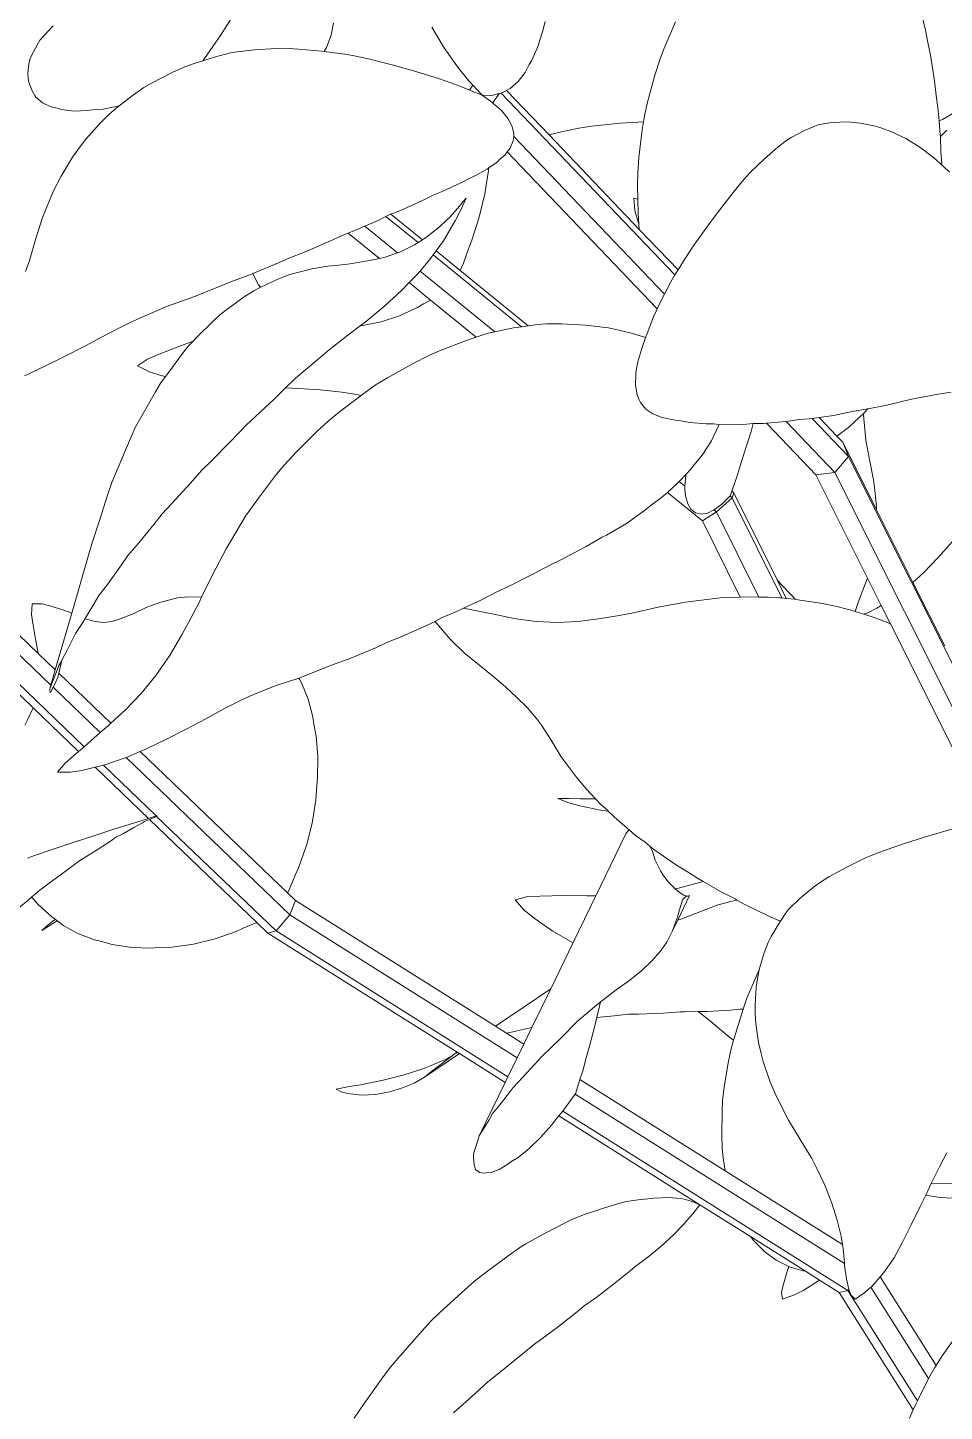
# Model space of a CAD drawing. Header units: metres. Extents: x 12.2 to 77.2, y 18.8 to 35.5.
# Drawn here: x 57.7672 to 58.0018, y 21.0487 to 21.4029 of the extents above; entities that cross this region are included whole.
import ezdxf

# ---------------------------------------------------------------- set-up
doc = ezdxf.new("R2010")
doc.units = ezdxf.units.M
doc.layers.add('0inne_gulv', color=7, linetype='Continuous', lineweight=13)

# ---------------------------------------------------------------- blocks, each defined once
blk = doc.blocks.new('One bedroom house ls')
for p, q in [((4.5206, -2.57105), (4.52207, -2.57714)), ((4.34482, -2.57339), (4.3416, -2.57847)), ((4.42407, -2.57758), (4.42467, -2.57492)), ((4.29875, -2.57598), (4.29645, -2.5785)), ((4.3416, -2.57847), (4.34039, -2.58016)), ((4.36991, -2.57843), (4.36874, -2.58152)), ((4.37058, -2.5753), (4.36991, -2.57843)), ((4.39568, -2.57639), (4.39871, -2.58136)), ((4.42407, -2.57758), (4.42278, -2.58153)), ((4.45807, -2.57501), (4.45518, -2.58174)), ((4.52262, -2.58025), (4.52207, -2.57714)), ((4.29466, -2.58099), (4.29337, -2.58344)), ((4.29546, -2.57963), (4.29466, -2.58099)), ((4.29645, -2.5785), (4.29546, -2.57963)), ((4.34039, -2.58016), (4.33815, -2.58354)), ((4.35035, -2.58215), (4.35583, -2.5818)), ((4.35583, -2.5818), (4.35811, -2.58176)), ((4.36155, -2.58195), (4.35811, -2.58176)), ((4.36155, -2.58195), (4.36744, -2.58249)), ((4.36874, -2.58152), (4.36816, -2.58259)), ((4.40184, -2.58595), (4.39871, -2.58136)), ((4.42278, -2.58153), (4.42121, -2.58499)), ((4.45416, -2.58445), (4.45518, -2.58174)), ((4.52333, -2.5835), (4.52262, -2.58025)), ((4.29259, -2.58582), (4.29283, -2.58466)), ((4.29337, -2.58344), (4.29283, -2.58466)), ((4.33709, -2.58494), (4.33463, -2.58571)), ((4.33709, -2.58494), (4.33815, -2.58354)), ((4.34032, -2.58394), (4.33709, -2.58494)), ((4.34032, -2.58394), (4.34415, -2.58292)), ((4.34415, -2.58292), (4.34516, -2.58275)), ((4.34516, -2.58275), (4.35035, -2.58215)), ((4.36744, -2.58249), (4.36816, -2.58259)), ((4.36816, -2.58259), (4.37345, -2.58327)), ((4.37345, -2.58327), (4.37541, -2.58359)), ((4.37541, -2.58359), (4.37951, -2.58449)), ((4.37951, -2.58449), (4.38557, -2.58601)), ((4.42121, -2.58499), (4.42061, -2.58594)), ((4.45281, -2.5886), (4.45416, -2.58445)), ((4.52438, -2.59011), (4.52333, -2.5835)), ((4.29234, -2.58817), (4.29259, -2.58582)), ((4.29239, -2.58941), (4.29234, -2.58817)), ((4.32414, -2.59059), (4.32924, -2.58796)), ((4.32924, -2.58796), (4.33248, -2.58648)), ((4.33463, -2.58571), (4.33248, -2.58648)), ((4.39157, -2.58768), (4.38557, -2.58601)), ((4.39157, -2.58768), (4.39744, -2.5895)), ((4.40184, -2.58595), (4.40293, -2.58736)), ((4.40517, -2.5901), (4.40293, -2.58736)), ((4.41959, -2.58792), (4.41781, -2.59028)), ((4.42061, -2.58594), (4.41959, -2.58792)), ((4.45281, -2.5886), (4.45091, -2.59556)), ((4.29258, -2.59041), (4.29239, -2.58941)), ((4.29258, -2.59041), (4.29339, -2.59264)), ((4.29412, -2.59386), (4.29339, -2.59264)), ((4.32203, -2.59182), (4.31937, -2.59366)), ((4.32414, -2.59059), (4.32203, -2.59182)), ((4.39744, -2.5895), (4.39937, -2.59016)), ((4.39937, -2.59016), (4.40312, -2.59157)), ((4.40534, -2.59247), (4.40312, -2.59157)), ((4.40622, -2.59123), (4.40517, -2.5901)), ((4.40534, -2.59247), (4.40622, -2.59123)), ((4.40855, -2.59377), (4.40534, -2.59247)), ((4.40855, -2.59377), (4.40622, -2.59123)), ((4.41482, -2.59256), (4.41348, -2.59325)), ((4.41577, -2.59207), (4.41482, -2.59256)), ((4.42571, -2.60394), (4.41482, -2.59256)), ((4.41577, -2.59207), (4.41781, -2.59028)), ((4.52476, -2.59387), (4.52438, -2.59011)), ((4.29439, -2.59425), (4.29412, -2.59386)), ((4.29609, -2.59571), (4.29439, -2.59425)), ((4.29609, -2.59571), (4.29821, -2.59671)), ((4.31937, -2.59366), (4.3157, -2.5965)), ((4.40855, -2.59377), (4.4111, -2.59382)), ((4.40855, -2.59377), (4.41128, -2.59575)), ((4.41262, -2.59345), (4.4111, -2.59382)), ((4.41298, -2.59337), (4.41128, -2.59575)), ((4.41128, -2.59575), (4.41134, -2.5958)), ((4.41134, -2.5958), (4.41282, -2.59707)), ((4.41298, -2.59337), (4.41262, -2.59345)), ((4.41348, -2.59325), (4.41298, -2.59337)), ((4.45793, -2.63978), (4.41348, -2.59325)), ((4.45091, -2.59556), (4.45015, -2.59901)), ((4.52521, -2.59694), (4.52476, -2.59387)), ((4.29921, -2.59693), (4.29821, -2.59671)), ((4.30092, -2.59745), (4.29921, -2.59693)), ((4.30092, -2.59745), (4.3041, -2.59784)), ((4.3076, -2.59772), (4.3041, -2.59784)), ((4.3076, -2.59772), (4.30882, -2.59753)), ((4.31156, -2.59731), (4.30882, -2.59753)), ((4.31287, -2.5989), (4.31084, -2.60093)), ((4.3157, -2.5965), (4.31156, -2.59731)), ((4.31493, -2.5971), (4.31287, -2.5989)), ((4.3157, -2.5965), (4.31493, -2.5971)), ((4.41358, -2.59779), (4.41282, -2.59707)), ((4.41358, -2.59779), (4.41523, -2.59984)), ((4.45015, -2.59901), (4.44987, -2.60061)), ((4.52521, -2.59694), (4.52551, -2.60037)), ((4.52636, -2.60001), (4.52949, -2.5982)), ((4.30711, -2.60514), (4.31084, -2.60093)), ((4.41628, -2.60179), (4.41523, -2.59984)), ((4.41628, -2.60179), (4.41672, -2.60362)), ((4.42571, -2.60394), (4.42926, -2.60303)), ((4.42926, -2.60303), (4.43334, -2.6022)), ((4.43657, -2.60169), (4.43334, -2.6022)), ((4.44396, -2.60089), (4.43657, -2.60169)), ((4.44843, -2.60063), (4.44396, -2.60089)), ((4.44987, -2.60061), (4.44843, -2.60063)), ((4.44953, -2.60261), (4.44866, -2.60971)), ((4.44987, -2.60061), (4.44953, -2.60261)), ((4.49111, -2.60278), (4.48769, -2.6046)), ((4.49111, -2.60278), (4.49432, -2.60145)), ((4.49432, -2.60145), (4.49494, -2.60128)), ((4.49494, -2.60128), (4.49756, -2.60085)), ((4.50144, -2.60059), (4.49756, -2.60085)), ((4.50144, -2.60059), (4.50291, -2.60063)), ((4.50291, -2.60063), (4.50538, -2.60089)), ((4.50538, -2.60089), (4.50927, -2.60169)), ((4.50927, -2.60169), (4.5109, -2.6022)), ((4.51317, -2.60303), (4.5109, -2.6022)), ((4.51702, -2.60488), (4.51317, -2.60303)), ((4.52636, -2.60001), (4.52551, -2.60037)), ((4.52551, -2.60037), (4.52584, -2.604)), ((4.52753, -2.6027), (4.52585, -2.6043)), ((4.30511, -2.60771), (4.30711, -2.60514)), ((4.41655, -2.60542), (4.41577, -2.60733)), ((4.41655, -2.60542), (4.41661, -2.60476)), ((4.41665, -2.60435), (4.41661, -2.60476)), ((4.41672, -2.60362), (4.41665, -2.60435)), ((4.45522, -2.64472), (4.41665, -2.60435)), ((4.44881, -2.62812), (4.42571, -2.60394)), ((4.48428, -2.60706), (4.48626, -2.60552)), ((4.48626, -2.60552), (4.48769, -2.6046)), ((4.51884, -2.60599), (4.51702, -2.60488)), ((4.52083, -2.60725), (4.51884, -2.60599)), ((4.52584, -2.604), (4.52585, -2.6043)), ((4.52585, -2.6043), (4.52599, -2.60829)), ((4.30377, -2.60964), (4.3008, -2.61453)), ((4.30377, -2.60964), (4.30511, -2.60771)), ((4.41319, -2.61007), (4.4124, -2.61087)), ((4.41438, -2.6091), (4.41319, -2.61007)), ((4.41438, -2.6091), (4.41501, -2.6083)), ((4.41501, -2.6083), (4.41577, -2.60733)), ((4.45338, -2.64845), (4.41501, -2.6083)), ((4.44866, -2.60971), (4.44839, -2.61364)), ((4.4773, -2.61348), (4.48085, -2.61006)), ((4.48428, -2.60706), (4.48085, -2.61006)), ((4.52458, -2.61011), (4.52083, -2.60725)), ((4.52458, -2.61011), (4.52623, -2.61164)), ((4.52622, -2.61122), (4.52599, -2.60829)), ((4.40985, -2.61272), (4.40675, -2.6144)), ((4.40927, -2.61904), (4.41024, -2.61306)), ((4.40985, -2.61272), (4.4103, -2.6124)), ((4.41024, -2.61306), (4.4103, -2.6124)), ((4.4103, -2.6124), (4.4124, -2.61087)), ((4.4483, -2.61685), (4.44839, -2.61364)), ((4.4773, -2.61348), (4.47613, -2.6147)), ((4.52623, -2.61164), (4.52622, -2.61122)), ((4.52623, -2.61164), (4.52665, -2.61203)), ((4.52665, -2.61203), (4.52821, -2.61344)), ((4.3008, -2.61453), (4.29888, -2.61823)), ((4.39831, -2.61843), (4.40314, -2.61622)), ((4.406, -2.61471), (4.40314, -2.61622)), ((4.40675, -2.6144), (4.406, -2.61471)), ((4.44839, -2.62041), (4.4483, -2.61685)), ((4.47041, -2.62174), (4.47385, -2.61742)), ((4.47385, -2.61742), (4.47613, -2.6147)), ((4.29888, -2.61823), (4.29608, -2.62508)), ((4.39315, -2.62081), (4.38769, -2.62325)), ((4.39625, -2.61925), (4.39315, -2.62081)), ((4.39831, -2.61843), (4.39625, -2.61925)), ((4.4028, -2.62219), (4.40372, -2.62096)), ((4.40451, -2.62016), (4.40305, -2.62328)), ((4.40451, -2.62016), (4.40372, -2.62096)), ((4.40927, -2.61904), (4.40785, -2.625)), ((4.44741, -2.62016), (4.44839, -2.62041)), ((4.44741, -2.62016), (4.44763, -2.62328)), ((4.44849, -2.62402), (4.44839, -2.62041)), ((4.38397, -2.62482), (4.38514, -2.62425)), ((4.38523, -2.62422), (4.38514, -2.62425)), ((4.38769, -2.62325), (4.38523, -2.62422)), ((4.39331, -2.63079), (4.38523, -2.62422)), ((4.4028, -2.62219), (4.40049, -2.62478)), ((4.40171, -2.62596), (4.40305, -2.62328)), ((4.44842, -2.62596), (4.44763, -2.62328)), ((4.44869, -2.62669), (4.44849, -2.62402)), ((4.47041, -2.62174), (4.46694, -2.62635)), ((4.29608, -2.62508), (4.29437, -2.63045)), ((4.37591, -2.62844), (4.37856, -2.62729)), ((4.37856, -2.62729), (4.38194, -2.62581)), ((4.38696, -2.63411), (4.37856, -2.62729)), ((4.38194, -2.62581), (4.38397, -2.62482)), ((4.38397, -2.62482), (4.3922, -2.63151)), ((4.39469, -2.62989), (4.39778, -2.62735)), ((4.39778, -2.62735), (4.40049, -2.62478)), ((4.40171, -2.62596), (4.39868, -2.63103)), ((4.40598, -2.63089), (4.40785, -2.625)), ((4.44842, -2.62596), (4.44869, -2.62669)), ((4.44881, -2.62812), (4.44869, -2.62669)), ((4.46346, -2.63118), (4.46694, -2.62635)), ((4.2927, -2.63612), (4.29437, -2.63045)), ((4.36313, -2.63392), (4.36964, -2.63115)), ((4.36964, -2.63115), (4.37275, -2.62968)), ((4.37275, -2.62968), (4.37432, -2.62907)), ((4.37432, -2.62907), (4.37591, -2.62844)), ((4.38228, -2.63554), (4.37432, -2.62907)), ((4.3913, -2.63209), (4.3922, -2.63151)), ((4.3922, -2.63151), (4.39331, -2.63079)), ((4.39331, -2.63079), (4.39469, -2.62989)), ((4.39681, -2.63363), (4.39868, -2.63103)), ((4.40598, -2.63089), (4.4052, -2.63286)), ((4.45873, -2.6385), (4.44881, -2.62812)), ((4.46346, -2.63118), (4.46228, -2.63288)), ((4.36313, -2.63392), (4.35911, -2.63546)), ((4.38696, -2.63411), (4.3838, -2.6352)), ((4.38766, -2.63387), (4.38696, -2.63411)), ((4.3913, -2.63209), (4.38766, -2.63387)), ((4.3954, -2.6356), (4.39608, -2.63466)), ((4.39608, -2.63466), (4.39681, -2.63363)), ((4.39608, -2.63466), (4.41869, -2.65304)), ((4.40296, -2.63863), (4.39681, -2.63363)), ((4.40381, -2.63673), (4.4052, -2.63286)), ((4.46011, -2.63627), (4.46228, -2.63288)), ((4.29173, -2.6389), (4.2927, -2.63612)), ((4.34986, -2.63942), (4.35642, -2.6367)), ((4.35911, -2.63546), (4.35642, -2.6367)), ((4.36499, -2.63825), (4.35936, -2.63965)), ((4.36912, -2.63754), (4.36499, -2.63825)), ((4.37359, -2.63712), (4.36912, -2.63754)), ((4.37586, -2.6368), (4.37359, -2.63712)), ((4.37971, -2.6361), (4.37586, -2.6368)), ((4.37971, -2.6361), (4.38228, -2.63554)), ((4.38228, -2.63554), (4.3838, -2.6352)), ((4.39269, -2.63877), (4.3954, -2.6356)), ((4.40296, -2.63863), (4.40381, -2.63673)), ((4.4204, -2.65281), (4.40296, -2.63863)), ((4.45793, -2.63978), (4.45873, -2.6385)), ((4.45873, -2.6385), (4.46011, -2.63627)), ((4.33524, -2.64521), (4.34423, -2.64153)), ((4.34423, -2.64153), (4.34951, -2.63956)), ((4.34951, -2.63956), (4.34986, -2.63942)), ((4.34986, -2.63942), (4.35056, -2.64086)), ((4.35138, -2.64229), (4.35056, -2.64086)), ((4.35626, -2.6409), (4.35192, -2.64291)), ((4.35936, -2.63965), (4.35626, -2.6409)), ((4.38991, -2.64174), (4.38792, -2.64378)), ((4.39184, -2.63976), (4.38991, -2.64174)), ((4.3954, -2.64621), (4.38991, -2.64174)), ((4.39184, -2.63976), (4.39269, -2.63877)), ((4.4118, -2.6543), (4.39269, -2.63877)), ((4.45686, -2.6415), (4.45522, -2.64472)), ((4.45686, -2.6415), (4.45793, -2.63978)), ((4.32807, -2.64777), (4.33524, -2.64521)), ((4.34771, -2.64541), (4.34357, -2.64836)), ((4.34771, -2.64541), (4.35011, -2.64384)), ((4.35011, -2.64384), (4.35185, -2.64294)), ((4.35185, -2.64294), (4.35138, -2.64229)), ((4.35185, -2.64294), (4.35192, -2.64291)), ((4.38792, -2.64378), (4.38367, -2.6477)), ((4.45522, -2.64472), (4.4545, -2.64614)), ((4.32115, -2.65074), (4.32807, -2.64777)), ((4.34357, -2.64836), (4.34144, -2.64997)), ((4.38367, -2.6477), (4.37908, -2.65153)), ((4.38739, -2.65024), (4.39202, -2.64811)), ((4.39202, -2.64811), (4.39357, -2.6472)), ((4.39357, -2.6472), (4.3954, -2.64621)), ((4.40705, -2.65567), (4.3954, -2.64621)), ((4.45244, -2.65054), (4.45311, -2.64901)), ((4.45311, -2.64901), (4.45338, -2.64845)), ((4.45338, -2.64845), (4.4545, -2.64614)), ((4.31242, -2.65499), (4.3178, -2.65229)), ((4.3178, -2.65229), (4.32115, -2.65074)), ((4.33955, -2.65177), (4.33567, -2.65562)), ((4.34144, -2.64997), (4.33955, -2.65177)), ((4.37739, -2.65281), (4.37418, -2.65523)), ((4.37908, -2.65153), (4.37739, -2.65281)), ((4.37739, -2.65281), (4.37806, -2.65276)), ((4.37806, -2.65276), (4.38272, -2.65179)), ((4.38739, -2.65024), (4.38272, -2.65179)), ((4.41869, -2.65304), (4.4204, -2.65281)), ((4.4204, -2.65281), (4.42271, -2.65249)), ((4.42271, -2.65249), (4.42512, -2.65233)), ((4.42887, -2.65228), (4.42512, -2.65233)), ((4.42887, -2.65228), (4.435, -2.6526)), ((4.435, -2.6526), (4.44096, -2.65333)), ((4.45079, -2.65473), (4.45244, -2.65054)), ((4.31242, -2.65499), (4.30703, -2.65794)), ((4.33567, -2.65562), (4.33459, -2.65674)), ((4.36946, -2.65897), (4.37418, -2.65523)), ((4.40472, -2.65647), (4.40705, -2.65567)), ((4.40705, -2.65567), (4.40931, -2.6549)), ((4.40931, -2.6549), (4.41055, -2.65456)), ((4.41055, -2.65456), (4.4118, -2.6543)), ((4.4118, -2.6543), (4.41662, -2.65332)), ((4.41662, -2.65332), (4.41869, -2.65304)), ((4.44096, -2.65333), (4.44282, -2.6537)), ((4.44282, -2.6537), (4.4468, -2.65464)), ((4.4468, -2.65464), (4.45043, -2.65578)), ((4.45043, -2.65578), (4.44946, -2.65858)), ((4.45079, -2.65473), (4.45043, -2.65578)), ((4.30171, -2.66069), (4.30703, -2.65794)), ((4.32551, -2.66021), (4.33095, -2.65808)), ((4.32837, -2.66463), (4.33192, -2.6599)), ((4.33459, -2.65674), (4.33095, -2.65808)), ((4.33192, -2.6599), (4.33345, -2.65793)), ((4.33459, -2.65674), (4.33345, -2.65793)), ((4.36946, -2.65897), (4.3666, -2.66132)), ((4.39768, -2.65921), (4.39492, -2.66041)), ((4.40472, -2.65647), (4.39768, -2.65921)), ((4.44846, -2.66206), (4.44946, -2.65858)), ((4.29653, -2.66324), (4.29149, -2.66557)), ((4.29653, -2.66324), (4.30171, -2.66069)), ((4.32041, -2.66303), (4.32291, -2.66131)), ((4.32041, -2.66303), (4.32344, -2.66459)), ((4.32551, -2.66021), (4.32291, -2.66131)), ((4.3666, -2.66132), (4.36083, -2.6662)), ((4.38434, -2.66613), (4.39089, -2.66246)), ((4.39089, -2.66246), (4.39492, -2.66041)), ((4.44801, -2.66413), (4.44846, -2.66206)), ((4.32636, -2.66554), (4.32344, -2.66459)), ((4.32619, -2.66762), (4.32752, -2.6658)), ((4.32636, -2.66554), (4.32752, -2.6658)), ((4.32752, -2.6658), (4.32837, -2.66463)), ((4.35829, -2.66869), (4.36083, -2.6662)), ((4.38434, -2.66613), (4.3815, -2.66786)), ((4.44787, -2.66805), (4.44788, -2.66519)), ((4.44788, -2.66519), (4.44801, -2.66413)), ((4.32496, -2.66974), (4.32179, -2.67528)), ((4.32496, -2.66974), (4.32619, -2.66762)), ((4.35536, -2.67156), (4.35829, -2.66869)), ((4.35829, -2.66869), (4.36148, -2.66887)), ((4.36148, -2.66887), (4.36715, -2.6692)), ((4.37263, -2.66978), (4.36715, -2.6692)), ((4.37263, -2.66978), (4.37593, -2.67027)), ((4.37593, -2.67027), (4.37762, -2.6706)), ((4.37806, -2.67027), (4.37762, -2.6706)), ((4.3815, -2.66786), (4.37806, -2.67027)), ((4.44822, -2.67045), (4.44787, -2.66805)), ((4.44822, -2.67045), (4.44866, -2.67161)), ((4.52525, -2.67027), (4.51844, -2.67156)), ((4.52858, -2.66978), (4.52525, -2.67027)), ((4.34822, -2.67821), (4.35536, -2.67156)), ((4.37762, -2.6706), (4.37206, -2.67481)), ((4.44908, -2.67247), (4.44866, -2.67161)), ((4.4505, -2.67416), (4.44908, -2.67247)), ((4.50329, -2.67477), (4.5073, -2.67404)), ((4.5073, -2.67404), (4.50649, -2.67494)), ((4.5073, -2.67404), (4.51178, -2.67322)), ((4.51178, -2.67322), (4.51844, -2.67156)), ((4.31972, -2.67899), (4.32179, -2.67528)), ((4.36915, -2.67721), (4.36638, -2.67977)), ((4.37206, -2.67481), (4.36915, -2.67721)), ((4.45228, -2.67534), (4.4505, -2.67416)), ((4.45273, -2.67548), (4.45228, -2.67534)), ((4.45468, -2.67623), (4.45273, -2.67548)), ((4.45468, -2.67623), (4.45798, -2.67699)), ((4.45798, -2.67699), (4.45939, -2.67714)), ((4.46175, -2.67758), (4.45939, -2.67714)), ((4.4659, -2.67793), (4.46175, -2.67758)), ((4.48634, -2.67732), (4.48136, -2.67774)), ((4.48637, -2.67732), (4.48634, -2.67732)), ((4.4898, -2.67682), (4.48637, -2.67732)), ((4.49885, -2.69038), (4.48637, -2.67732)), ((4.49227, -2.67661), (4.4898, -2.67682)), ((4.49227, -2.67661), (4.49302, -2.67651)), ((4.49302, -2.67651), (4.4948, -2.67625)), ((4.50231, -2.68622), (4.49302, -2.67651)), ((4.4948, -2.67625), (4.49854, -2.67572)), ((4.49937, -2.68104), (4.4948, -2.67625)), ((4.49854, -2.67572), (4.50329, -2.67477)), ((4.50505, -2.67625), (4.50235, -2.67882)), ((4.50618, -2.67522), (4.50505, -2.67625)), ((4.50649, -2.67494), (4.50618, -2.67522)), ((4.50618, -2.67555), (4.50618, -2.67522)), ((4.50678, -2.68208), (4.50618, -2.67555)), ((4.31701, -2.68524), (4.31926, -2.68002)), ((4.31926, -2.68002), (4.31972, -2.67899)), ((4.34428, -2.68233), (4.34822, -2.67821)), ((4.36102, -2.68512), (4.36638, -2.67977)), ((4.4659, -2.67793), (4.46782, -2.67793)), ((4.46729, -2.68223), (4.4691, -2.67841)), ((4.46782, -2.67793), (4.46922, -2.67802)), ((4.46922, -2.67802), (4.4691, -2.67841)), ((4.46922, -2.67802), (4.47047, -2.67811)), ((4.47047, -2.67811), (4.4754, -2.67805)), ((4.4754, -2.67805), (4.47797, -2.67784)), ((4.47739, -2.67989), (4.47558, -2.68564)), ((4.47739, -2.67989), (4.47797, -2.67784)), ((4.47797, -2.67784), (4.4807, -2.67779)), ((4.48121, -2.67775), (4.4807, -2.67779)), ((4.48136, -2.67774), (4.48121, -2.67775)), ((4.48121, -2.67775), (4.48153, -2.67792)), ((4.48153, -2.67792), (4.48136, -2.67774)), ((4.49395, -2.69091), (4.48153, -2.67792)), ((4.49937, -2.68104), (4.50235, -2.67882)), ((4.50087, -2.6826), (4.49937, -2.68104)), ((4.29503, -2.73674), (4.23864, -2.6826)), ((4.33897, -2.68769), (4.34428, -2.68233)), ((4.46729, -2.68223), (4.46486, -2.68595)), ((4.50087, -2.6826), (4.50231, -2.68622)), ((4.50951, -2.69987), (4.50087, -2.6826)), ((4.50771, -2.68699), (4.50678, -2.68208)), ((4.2982, -2.7448), (4.23719, -2.68622)), ((4.31701, -2.68524), (4.31471, -2.69068)), ((4.33897, -2.68769), (4.33683, -2.68977)), ((4.35795, -2.68843), (4.36102, -2.68512)), ((4.46486, -2.68595), (4.46282, -2.68836)), ((4.47493, -2.68751), (4.47381, -2.6912)), ((4.47558, -2.68564), (4.47493, -2.68751)), ((4.50231, -2.68622), (4.49885, -2.69038)), ((4.54839, -2.77826), (4.50231, -2.68622)), ((4.50875, -2.69223), (4.50771, -2.68699)), ((4.29371, -2.75062), (4.23152, -2.69091)), ((4.3067, -2.76054), (4.23363, -2.69038)), ((4.31379, -2.69291), (4.31471, -2.69068)), ((4.33683, -2.68977), (4.33394, -2.69306)), ((4.35598, -2.69081), (4.35132, -2.69688)), ((4.35598, -2.69081), (4.35795, -2.68843)), ((4.46079, -2.69077), (4.45901, -2.69267)), ((4.46075, -2.69105), (4.46046, -2.69385)), ((4.46075, -2.69105), (4.46079, -2.69077)), ((4.46188, -2.6896), (4.46079, -2.69077)), ((4.46188, -2.6896), (4.46282, -2.68836)), ((4.47247, -2.69512), (4.47381, -2.6912)), ((4.49885, -2.69038), (4.49395, -2.69091)), ((4.50719, -2.71736), (4.49395, -2.69091)), ((4.54306, -2.77868), (4.49885, -2.69038)), ((4.31264, -2.69643), (4.31379, -2.69291)), ((4.33394, -2.69306), (4.32911, -2.69837)), ((4.45598, -2.69544), (4.45845, -2.69326)), ((4.45901, -2.69267), (4.45845, -2.69326)), ((4.46046, -2.69385), (4.45901, -2.69267)), ((4.46044, -2.69482), (4.46046, -2.6939)), ((4.46065, -2.69635), (4.46044, -2.69482)), ((4.46046, -2.69385), (4.46046, -2.6939)), ((4.47203, -2.6964), (4.47247, -2.69512)), ((4.47301, -2.69557), (4.47247, -2.69512)), ((4.50912, -2.69485), (4.50875, -2.69223)), ((4.50949, -2.69924), (4.50912, -2.69485)), ((4.31264, -2.69643), (4.31071, -2.70238)), ((4.32672, -2.7009), (4.32911, -2.69837)), ((4.35132, -2.69688), (4.34804, -2.70152)), ((4.45186, -2.69868), (4.45016, -2.70009)), ((4.45451, -2.69673), (4.45186, -2.69868)), ((4.45451, -2.69673), (4.45598, -2.69544)), ((4.46496, -2.70274), (4.45598, -2.69544)), ((4.46065, -2.69635), (4.46122, -2.69833)), ((4.46199, -2.69973), (4.46122, -2.69833)), ((4.46855, -2.70043), (4.47258, -2.69684)), ((4.46995, -2.69846), (4.46861, -2.69937)), ((4.47201, -2.69644), (4.46995, -2.69846)), ((4.47201, -2.69644), (4.47203, -2.6964)), ((4.47203, -2.6964), (4.47258, -2.69684)), ((4.47258, -2.69684), (4.47301, -2.69557)), ((4.47258, -2.69684), (4.4853, -2.72246)), ((4.48405, -2.71779), (4.47301, -2.69557)), ((4.30878, -2.70836), (4.31071, -2.70238)), ((4.32455, -2.70364), (4.32672, -2.7009)), ((4.34804, -2.70152), (4.34308, -2.70988)), ((4.44549, -2.70338), (4.45016, -2.70009)), ((4.46199, -2.69973), (4.4623, -2.69999)), ((4.4632, -2.70066), (4.4623, -2.69999)), ((4.46466, -2.70103), (4.4632, -2.70066)), ((4.46466, -2.70103), (4.46627, -2.70077)), ((4.46496, -2.70274), (4.46855, -2.70043)), ((4.46792, -2.69992), (4.46627, -2.70077)), ((4.46799, -2.69989), (4.46792, -2.69992)), ((4.46855, -2.70043), (4.46792, -2.69992)), ((4.46799, -2.69989), (4.46861, -2.69937)), ((4.47938, -2.72223), (4.46855, -2.70043)), ((4.50949, -2.69924), (4.50951, -2.69987)), ((4.51885, -2.71853), (4.50951, -2.69987)), ((4.32029, -2.70884), (4.32455, -2.70364)), ((4.44549, -2.70338), (4.44044, -2.70638)), ((4.47464, -2.72222), (4.46496, -2.70274)), ((4.30878, -2.70836), (4.30817, -2.71029)), ((4.31794, -2.71161), (4.32029, -2.70884)), ((4.42858, -2.71278), (4.43521, -2.70932)), ((4.43932, -2.70694), (4.43521, -2.70932)), ((4.44044, -2.70638), (4.43932, -2.70694)), ((4.52518, -2.71217), (4.52884, -2.70812)), ((4.30817, -2.71029), (4.30354, -2.72632)), ((4.3163, -2.71395), (4.31794, -2.71161)), ((4.34308, -2.70988), (4.33954, -2.71651)), ((4.42858, -2.71278), (4.42587, -2.71406)), ((4.5216, -2.71591), (4.52518, -2.71217)), ((4.3163, -2.71395), (4.31266, -2.71899)), ((4.33678, -2.72226), (4.33954, -2.71651)), ((4.42191, -2.71624), (4.41518, -2.71959)), ((4.42587, -2.71406), (4.42191, -2.71624)), ((4.5216, -2.71591), (4.51885, -2.71853)), ((4.31266, -2.71899), (4.31052, -2.72186)), ((4.41518, -2.71959), (4.41213, -2.72096)), ((4.48405, -2.71779), (4.48507, -2.71899)), ((4.48643, -2.72257), (4.48405, -2.71779)), ((4.48507, -2.71899), (4.48785, -2.72186)), ((4.50719, -2.71736), (4.50528, -2.7224)), ((4.51073, -2.72443), (4.50719, -2.71736)), ((4.52698, -2.73475), (4.51885, -2.71853)), ((4.3093, -2.7239), (4.31052, -2.72186)), ((4.32635, -2.72356), (4.32274, -2.72481)), ((4.33062, -2.72243), (4.32635, -2.72356)), ((4.3333, -2.72221), (4.33062, -2.72243)), ((4.33665, -2.72224), (4.3333, -2.72221)), ((4.33461, -2.72655), (4.3363, -2.72327)), ((4.3363, -2.72327), (4.33678, -2.72226)), ((4.33665, -2.72224), (4.33678, -2.72226)), ((4.40381, -2.7251), (4.40842, -2.72291)), ((4.40842, -2.72291), (4.41213, -2.72096)), ((4.46065, -2.72356), (4.45363, -2.72481)), ((4.46953, -2.72243), (4.46065, -2.72356)), ((4.47464, -2.72222), (4.46953, -2.72243)), ((4.47486, -2.72221), (4.47464, -2.72222)), ((4.47938, -2.72223), (4.47486, -2.72221)), ((4.48188, -2.72224), (4.47938, -2.72223)), ((4.48188, -2.72224), (4.48465, -2.72239)), ((4.48465, -2.72239), (4.4853, -2.72246)), ((4.4853, -2.72246), (4.48643, -2.72257)), ((4.48643, -2.72257), (4.48873, -2.72281)), ((4.48873, -2.72281), (4.48785, -2.72186)), ((4.48873, -2.72281), (4.48883, -2.72282)), ((4.48883, -2.72282), (4.49567, -2.72387)), ((4.50433, -2.72513), (4.50528, -2.7224)), ((4.29345, -2.72398), (4.29327, -2.72673)), ((4.29359, -2.72895), (4.29327, -2.72673)), ((4.29345, -2.72398), (4.29596, -2.72397)), ((4.29797, -2.72447), (4.29596, -2.72397)), ((4.29797, -2.72447), (4.30154, -2.72557)), ((4.30354, -2.72632), (4.29933, -2.74087)), ((4.30354, -2.72632), (4.30154, -2.72557)), ((4.30695, -2.72773), (4.3093, -2.7239)), ((4.31817, -2.72697), (4.31596, -2.72783)), ((4.31817, -2.72697), (4.31961, -2.72634)), ((4.31961, -2.72634), (4.32274, -2.72481)), ((4.33461, -2.72655), (4.33169, -2.73188)), ((4.39821, -2.72759), (4.40166, -2.72612)), ((4.40166, -2.72612), (4.40381, -2.7251)), ((4.40381, -2.7251), (4.40635, -2.72557)), ((4.41189, -2.7267), (4.40635, -2.72557)), ((4.41717, -2.72779), (4.41189, -2.7267)), ((4.44368, -2.72697), (4.4384, -2.72783)), ((4.44368, -2.72697), (4.44693, -2.72634)), ((4.44693, -2.72634), (4.45363, -2.72481)), ((4.49898, -2.72456), (4.49567, -2.72387)), ((4.50238, -2.72543), (4.49898, -2.72456)), ((4.50407, -2.72596), (4.50238, -2.72543)), ((4.50433, -2.72513), (4.50407, -2.72596)), ((4.50625, -2.72665), (4.50407, -2.72596)), ((4.50625, -2.72665), (4.50725, -2.72626)), ((4.50895, -2.7275), (4.50625, -2.72665)), ((4.50963, -2.72511), (4.50725, -2.72626)), ((4.50963, -2.72511), (4.51073, -2.72443)), ((4.51305, -2.72907), (4.51073, -2.72443)), ((4.29359, -2.72895), (4.29428, -2.733)), ((4.30635, -2.72871), (4.30452, -2.73159)), ((4.30635, -2.72871), (4.30695, -2.72773)), ((4.30707, -2.72779), (4.30695, -2.72773)), ((4.30707, -2.72779), (4.30943, -2.7285)), ((4.30943, -2.7285), (4.3117, -2.72876)), ((4.3117, -2.72876), (4.31389, -2.72852)), ((4.31389, -2.72852), (4.31596, -2.72783)), ((4.3882, -2.73225), (4.39491, -2.72924)), ((4.39491, -2.72924), (4.3965, -2.72845)), ((4.3965, -2.72845), (4.39821, -2.72759)), ((4.39686, -2.72895), (4.3965, -2.72845)), ((4.39686, -2.72895), (4.40037, -2.733)), ((4.41717, -2.72779), (4.42245, -2.7285)), ((4.42245, -2.7285), (4.42776, -2.72876)), ((4.42776, -2.72876), (4.43309, -2.72852)), ((4.43309, -2.72852), (4.4384, -2.72783)), ((4.5125, -2.72883), (4.50895, -2.7275)), ((4.51305, -2.72907), (4.5125, -2.72883)), ((4.53827, -2.77943), (4.51305, -2.72907)), ((4.29497, -2.73648), (4.29428, -2.733)), ((4.30412, -2.7324), (4.30238, -2.73584)), ((4.30452, -2.73159), (4.30412, -2.7324)), ((4.32857, -2.73725), (4.33169, -2.73188)), ((4.38416, -2.73387), (4.38153, -2.73511)), ((4.3882, -2.73225), (4.38416, -2.73387)), ((4.40401, -2.73648), (4.40037, -2.733)), ((4.29503, -2.73674), (4.29497, -2.73648)), ((4.29933, -2.74087), (4.29503, -2.73674)), ((4.30238, -2.73584), (4.30103, -2.73838)), ((4.3251, -2.74229), (4.32857, -2.73725)), ((4.37004, -2.73967), (4.37496, -2.73786)), ((4.37496, -2.73786), (4.38153, -2.73511)), ((4.40401, -2.73648), (4.41127, -2.74238)), ((4.29933, -2.74087), (4.2982, -2.7448)), ((4.29965, -2.74137), (4.29883, -2.74349)), ((4.29965, -2.74137), (4.30025, -2.73976)), ((4.30024, -2.74174), (4.30103, -2.73838)), ((4.30081, -2.73879), (4.30025, -2.73976)), ((4.30103, -2.73838), (4.30081, -2.73879)), ((4.36208, -2.74283), (4.37004, -2.73967)), ((4.2982, -2.7448), (4.29804, -2.74534)), ((4.29883, -2.74349), (4.29819, -2.74503)), ((4.29875, -2.74533), (4.2992, -2.74456)), ((4.30001, -2.7427), (4.2992, -2.74456)), ((4.30001, -2.7427), (4.30024, -2.74174)), ((4.31355, -2.75453), (4.30024, -2.74174)), ((4.3213, -2.74695), (4.3251, -2.74229)), ((4.3501, -2.7472), (4.35589, -2.74486)), ((4.35589, -2.74486), (4.36168, -2.74296)), ((4.36168, -2.74296), (4.36208, -2.74283)), ((4.36168, -2.74296), (4.36193, -2.74343)), ((4.36193, -2.74343), (4.36238, -2.74422)), ((4.36238, -2.74422), (4.36406, -2.74839)), ((4.41127, -2.74238), (4.41453, -2.74518)), ((4.29804, -2.74534), (4.29796, -2.74611)), ((4.29796, -2.74611), (4.298, -2.74664)), ((4.29821, -2.74654), (4.298, -2.74664)), ((4.29819, -2.74503), (4.29804, -2.74534)), ((4.29821, -2.74654), (4.29856, -2.74582)), ((4.29856, -2.74582), (4.29873, -2.74536)), ((4.29873, -2.74536), (4.29875, -2.74533)), ((4.31083, -2.75693), (4.29875, -2.74533)), ((4.31719, -2.75122), (4.3213, -2.74695)), ((4.34261, -2.7508), (4.34726, -2.74849)), ((4.34726, -2.74849), (4.3501, -2.7472)), ((4.36406, -2.74839), (4.36524, -2.7529)), ((4.41453, -2.74518), (4.41748, -2.74791)), ((4.42011, -2.75054), (4.41748, -2.74791)), ((4.29371, -2.75062), (4.29243, -2.75329)), ((4.3053, -2.76175), (4.29371, -2.75062)), ((4.31719, -2.75122), (4.31355, -2.75453)), ((4.34261, -2.7508), (4.33788, -2.7534)), ((4.42011, -2.75054), (4.42248, -2.75329)), ((4.29243, -2.75329), (4.29152, -2.75506)), ((4.31285, -2.75516), (4.31083, -2.75693)), ((4.31355, -2.75453), (4.31285, -2.75516)), ((4.33299, -2.75597), (4.33788, -2.7534)), ((4.36524, -2.7529), (4.36551, -2.7548)), ((4.36609, -2.75784), (4.36551, -2.7548)), ((4.42248, -2.75329), (4.4238, -2.75506)), ((4.4238, -2.75506), (4.42623, -2.75884)), ((4.3067, -2.76054), (4.30845, -2.75902)), ((4.31083, -2.75693), (4.30845, -2.75902)), ((4.32797, -2.75851), (4.32282, -2.76099)), ((4.32797, -2.75851), (4.33299, -2.75597)), ((4.36609, -2.75784), (4.36653, -2.76312)), ((4.42623, -2.75884), (4.42881, -2.76309)), ((4.30399, -2.76288), (4.3053, -2.76175)), ((4.3053, -2.76175), (4.3067, -2.76054)), ((4.32108, -2.76176), (4.31755, -2.76332)), ((4.32282, -2.76099), (4.32108, -2.76176)), ((4.35878, -2.79795), (4.32108, -2.76176)), ((4.29992, -2.76703), (4.30183, -2.76474)), ((4.30399, -2.76288), (4.30183, -2.76474)), ((4.30614, -2.76661), (4.30952, -2.7658)), ((4.30952, -2.7658), (4.31166, -2.76529)), ((4.32315, -2.77889), (4.30952, -2.7658)), ((4.31166, -2.76529), (4.31202, -2.76521)), ((4.32519, -2.77826), (4.31166, -2.76529)), ((4.3175, -2.76333), (4.31202, -2.76521)), ((4.31755, -2.76332), (4.3175, -2.76333)), ((4.35939, -2.80355), (4.3175, -2.76333)), ((4.36653, -2.76312), (4.36644, -2.76856)), ((4.42881, -2.76309), (4.43267, -2.76821)), ((4.29992, -2.76703), (4.30316, -2.76704)), ((4.30614, -2.76661), (4.30316, -2.76704)), ((4.36644, -2.76856), (4.36624, -2.77035)), ((4.43267, -2.76821), (4.43525, -2.77139)), ((4.36624, -2.77035), (4.36598, -2.77426)), ((4.43525, -2.77139), (4.43763, -2.77389)), ((4.36598, -2.77426), (4.36506, -2.78007)), ((4.42799, -2.77383), (4.43077, -2.77376)), ((4.42799, -2.77383), (4.43079, -2.77487)), ((4.43355, -2.77389), (4.43077, -2.77376)), ((4.43357, -2.77569), (4.43079, -2.77487)), ((4.43355, -2.77389), (4.43763, -2.77389)), ((4.43357, -2.77569), (4.43934, -2.77687)), ((4.43763, -2.77389), (4.43907, -2.7754)), ((4.44074, -2.77691), (4.43907, -2.7754)), ((4.32315, -2.77889), (4.316, -2.7811)), ((4.32165, -2.78), (4.31948, -2.78126)), ((4.32165, -2.78), (4.32218, -2.77966)), ((4.32343, -2.77918), (4.32218, -2.77966)), ((4.32519, -2.77826), (4.32315, -2.77889)), ((4.32468, -2.77866), (4.32343, -2.77918)), ((4.35092, -2.80555), (4.32343, -2.77918)), ((4.32468, -2.77866), (4.32528, -2.77837)), ((4.32538, -2.77823), (4.32519, -2.77826)), ((4.32528, -2.77837), (4.32534, -2.77834)), ((4.35583, -2.80771), (4.32528, -2.77837)), ((4.32538, -2.77823), (4.32534, -2.77834)), ((4.36359, -2.78585), (4.36506, -2.78007)), ((4.44087, -2.77704), (4.43934, -2.77687)), ((4.44087, -2.77704), (4.44074, -2.77691)), ((4.44328, -2.77938), (4.44087, -2.77704)), ((4.44328, -2.77938), (4.44617, -2.78181)), ((4.30917, -2.78334), (4.30369, -2.78515)), ((4.30917, -2.78334), (4.31435, -2.78164)), ((4.31486, -2.78371), (4.3137, -2.78452)), ((4.31435, -2.78164), (4.316, -2.7811)), ((4.31679, -2.78272), (4.31486, -2.78371)), ((4.31679, -2.78272), (4.31948, -2.78126)), ((4.44535, -2.78285), (4.43766, -2.79871)), ((4.44585, -2.78218), (4.44535, -2.78285)), ((4.44617, -2.78181), (4.44585, -2.78218)), ((4.44617, -2.78181), (4.44786, -2.78323)), ((4.44786, -2.78323), (4.45029, -2.78501)), ((4.52291, -2.78334), (4.5172, -2.78515)), ((4.52291, -2.78334), (4.52875, -2.78164)), ((4.29402, -2.78836), (4.29799, -2.78704)), ((4.29799, -2.78704), (4.30369, -2.78515)), ((4.31031, -2.78675), (4.3065, -2.78914)), ((4.31031, -2.78675), (4.3137, -2.78452)), ((4.36359, -2.78585), (4.36159, -2.79155)), ((4.45029, -2.78501), (4.4515, -2.78597)), ((4.45207, -2.78708), (4.4515, -2.78597)), ((4.4515, -2.78597), (4.4528, -2.787)), ((4.45289, -2.7896), (4.45207, -2.78708)), ((4.4528, -2.787), (4.45808, -2.79067)), ((4.50816, -2.78836), (4.5117, -2.78704)), ((4.5117, -2.78704), (4.5172, -2.78515)), ((4.29219, -2.7891), (4.29402, -2.78836)), ((4.30563, -2.78967), (4.30254, -2.79199)), ((4.3065, -2.78914), (4.30563, -2.78967)), ((4.45419, -2.79228), (4.45289, -2.7896)), ((4.45808, -2.79067), (4.46118, -2.79255)), ((4.50171, -2.79146), (4.5065, -2.7891)), ((4.5065, -2.7891), (4.50816, -2.78836)), ((4.29746, -2.79572), (4.30254, -2.79199)), ((4.36074, -2.79344), (4.35919, -2.79718)), ((4.36159, -2.79155), (4.36074, -2.79344)), ((4.45492, -2.79346), (4.45419, -2.79228)), ((4.45626, -2.79519), (4.45492, -2.79346)), ((4.46368, -2.79421), (4.46118, -2.79255)), ((4.46511, -2.79503), (4.46368, -2.79421)), ((4.49729, -2.79388), (4.49488, -2.79535)), ((4.49729, -2.79388), (4.50171, -2.79146)), ((4.29534, -2.79723), (4.29326, -2.79903)), ((4.29746, -2.79572), (4.29534, -2.79723)), ((4.35878, -2.79795), (4.35919, -2.79718)), ((4.36082, -2.79991), (4.35878, -2.79795)), ((4.45626, -2.79519), (4.4578, -2.79675)), ((4.45799, -2.7969), (4.4578, -2.79675)), ((4.45799, -2.7969), (4.45881, -2.79675)), ((4.45912, -2.79787), (4.45799, -2.7969)), ((4.46459, -2.79519), (4.45881, -2.79675)), ((4.46021, -2.79854), (4.45912, -2.79787)), ((4.46459, -2.79519), (4.46511, -2.79503)), ((4.4696, -2.79764), (4.46511, -2.79503)), ((4.4733, -2.79952), (4.4696, -2.79764)), ((4.48997, -2.79931), (4.49335, -2.79647)), ((4.49335, -2.79647), (4.49488, -2.79535)), ((4.29236, -2.79981), (4.2872, -2.80417)), ((4.29326, -2.79903), (4.29236, -2.79981)), ((4.2937, -2.79952), (4.29326, -2.79903)), ((4.29497, -2.80091), (4.2937, -2.79952)), ((4.29497, -2.80091), (4.29843, -2.80407)), ((4.36082, -2.79991), (4.35939, -2.80355)), ((4.41198, -2.83209), (4.36082, -2.79991)), ((4.41707, -2.7997), (4.4203, -2.79892)), ((4.41707, -2.7997), (4.41921, -2.80227)), ((4.42333, -2.79877), (4.4203, -2.79892)), ((4.42333, -2.79877), (4.42945, -2.79865)), ((4.43541, -2.79868), (4.42945, -2.79865)), ((4.43766, -2.79871), (4.43185, -2.8107)), ((4.43766, -2.79871), (4.43541, -2.79868)), ((4.46169, -2.79865), (4.45864, -2.80494)), ((4.4599, -2.7997), (4.45909, -2.80227)), ((4.4599, -2.7997), (4.46071, -2.79892)), ((4.46021, -2.79854), (4.46107, -2.79878)), ((4.46107, -2.79878), (4.46071, -2.79892)), ((4.46121, -2.79877), (4.46107, -2.79878)), ((4.46121, -2.79877), (4.46169, -2.79865)), ((4.46585, -2.8022), (4.46898, -2.80105)), ((4.46898, -2.80105), (4.47225, -2.80016)), ((4.47225, -2.80016), (4.47376, -2.79978)), ((4.47376, -2.79978), (4.4733, -2.79952)), ((4.4758, -2.80091), (4.47376, -2.79978)), ((4.4758, -2.80091), (4.48227, -2.80407)), ((4.48708, -2.80214), (4.48997, -2.79931)), ((4.29926, -2.80476), (4.29744, -2.80619)), ((4.29931, -2.80472), (4.29843, -2.80407)), ((4.29982, -2.8051), (4.29868, -2.80582)), ((4.29926, -2.80476), (4.29931, -2.80472)), ((4.29982, -2.8051), (4.29931, -2.80472)), ((4.30086, -2.80587), (4.29982, -2.8051)), ((4.35939, -2.80355), (4.35583, -2.80771)), ((4.41757, -2.84015), (4.35939, -2.80355)), ((4.42155, -2.80421), (4.41921, -2.80227)), ((4.42155, -2.80421), (4.42651, -2.80765)), ((4.45857, -2.80421), (4.45732, -2.80765)), ((4.45864, -2.80494), (4.45732, -2.80765)), ((4.45857, -2.80421), (4.45909, -2.80227)), ((4.45939, -2.80465), (4.45864, -2.80494)), ((4.45939, -2.80465), (4.46585, -2.8022)), ((4.48491, -2.80517), (4.48227, -2.80407)), ((4.48491, -2.80517), (4.48659, -2.80273)), ((4.48659, -2.80273), (4.48708, -2.80214)), ((4.29586, -2.80755), (4.29868, -2.80582)), ((4.29586, -2.80755), (4.29744, -2.80619)), ((4.30156, -2.8064), (4.30086, -2.80587)), ((4.30531, -2.80846), (4.30156, -2.8064)), ((4.30531, -2.80846), (4.30938, -2.81001)), ((4.34565, -2.80784), (4.34023, -2.80974)), ((4.34565, -2.80784), (4.34746, -2.80701)), ((4.35092, -2.80555), (4.34746, -2.80701)), ((4.35371, -2.80823), (4.35092, -2.80555)), ((4.35583, -2.80771), (4.35371, -2.80823)), ((4.40219, -2.83873), (4.35371, -2.80823)), ((4.41519, -2.84505), (4.35583, -2.80771)), ((4.43153, -2.81055), (4.42651, -2.80765)), ((4.45587, -2.81055), (4.45732, -2.80765)), ((4.48485, -2.80526), (4.48257, -2.80916)), ((4.48485, -2.80526), (4.48491, -2.80517)), ((4.31112, -2.81041), (4.30938, -2.81001)), ((4.31392, -2.81119), (4.31112, -2.81041)), ((4.31392, -2.81119), (4.31881, -2.81191)), ((4.32388, -2.81208), (4.31881, -2.81191)), ((4.32388, -2.81208), (4.32556, -2.81195)), ((4.32924, -2.81183), (4.32556, -2.81195)), ((4.33474, -2.81107), (4.32924, -2.81183)), ((4.33474, -2.81107), (4.34023, -2.80974)), ((4.43185, -2.8107), (4.42612, -2.82251)), ((4.43185, -2.8107), (4.43153, -2.81055)), ((4.45417, -2.81299), (4.45587, -2.81055)), ((4.48079, -2.81331), (4.48181, -2.8107)), ((4.48257, -2.80916), (4.48181, -2.8107)), ((4.45205, -2.81538), (4.44946, -2.8178)), ((4.45417, -2.81299), (4.45205, -2.81538)), ((4.4795, -2.81759), (4.48079, -2.81331)), ((4.44946, -2.8178), (4.4464, -2.82027)), ((4.47948, -2.81766), (4.47741, -2.82235)), ((4.47948, -2.81766), (4.4791, -2.81946)), ((4.4795, -2.81759), (4.47948, -2.81766)), ((4.42612, -2.82251), (4.41198, -2.83209)), ((4.42612, -2.82251), (4.42133, -2.8324)), ((4.43944, -2.82539), (4.4429, -2.82274)), ((4.4464, -2.82027), (4.4429, -2.82274)), ((4.47633, -2.82488), (4.47741, -2.82235)), ((4.47871, -2.82207), (4.47842, -2.82667)), ((4.4791, -2.81946), (4.47871, -2.82207)), ((4.43883, -2.82588), (4.4373, -2.82712)), ((4.43883, -2.82588), (4.43793, -2.82988)), ((4.43944, -2.82539), (4.43883, -2.82588)), ((4.4754, -2.82771), (4.47633, -2.82488)), ((4.4373, -2.82712), (4.43288, -2.83088)), ((4.43793, -2.82988), (4.43754, -2.83163)), ((4.43793, -2.82988), (4.4424, -2.82946)), ((4.4424, -2.82946), (4.44603, -2.82904)), ((4.44852, -2.82899), (4.44603, -2.82904)), ((4.45497, -2.82871), (4.44852, -2.82899)), ((4.45497, -2.82871), (4.45925, -2.82842)), ((4.45925, -2.82842), (4.4604, -2.82844)), ((4.4604, -2.82844), (4.46384, -2.82836)), ((4.46384, -2.82836), (4.46618, -2.82831)), ((4.46384, -2.82836), (4.46707, -2.83088)), ((4.46618, -2.82831), (4.47212, -2.82796)), ((4.47212, -2.82796), (4.47452, -2.82773)), ((4.47504, -2.82879), (4.47308, -2.83516)), ((4.4754, -2.82771), (4.47452, -2.82773)), ((4.47504, -2.82879), (4.4754, -2.82771)), ((4.47842, -2.82667), (4.47847, -2.82893)), ((4.47847, -2.82893), (4.47862, -2.8314)), ((4.41481, -2.83387), (4.41198, -2.83209)), ((4.41481, -2.83387), (4.4169, -2.83344)), ((4.4169, -2.83344), (4.42125, -2.83242)), ((4.42133, -2.8324), (4.41925, -2.83667)), ((4.42133, -2.8324), (4.42125, -2.83242)), ((4.42882, -2.83504), (4.43288, -2.83088)), ((4.43598, -2.83753), (4.43754, -2.83163)), ((4.47204, -2.83504), (4.46707, -2.83088)), ((4.47933, -2.83624), (4.47862, -2.8314)), ((4.41925, -2.83667), (4.41481, -2.83387)), ((4.41925, -2.83667), (4.41757, -2.84015)), ((4.42374, -2.83992), (4.42882, -2.83504)), ((4.47293, -2.83568), (4.47204, -2.83504)), ((4.47293, -2.83568), (4.47221, -2.83824)), ((4.47308, -2.83516), (4.47293, -2.83568)), ((4.47999, -2.83906), (4.47933, -2.83624)), ((4.40275, -2.83908), (4.3938, -2.84515)), ((4.3986, -2.84084), (4.40089, -2.83964)), ((4.39923, -2.84095), (4.40089, -2.83964)), ((4.40089, -2.83964), (4.40127, -2.83935)), ((4.40219, -2.83873), (4.40127, -2.83935)), ((4.40235, -2.83882), (4.40127, -2.83935)), ((4.40235, -2.83882), (4.40219, -2.83873)), ((4.40275, -2.83908), (4.40235, -2.83882)), ((4.4145, -2.84647), (4.40275, -2.83908)), ((4.41757, -2.84015), (4.41519, -2.84505)), ((4.42116, -2.84284), (4.42374, -2.83992)), ((4.43431, -2.8435), (4.43536, -2.83954)), ((4.43598, -2.83753), (4.43536, -2.83954)), ((4.47221, -2.83824), (4.47158, -2.84148)), ((4.48051, -2.84113), (4.47999, -2.83906)), ((4.39365, -2.84291), (4.38861, -2.84456)), ((4.3986, -2.84084), (4.39365, -2.84291)), ((4.3938, -2.84515), (4.39607, -2.84338)), ((4.3981, -2.84183), (4.39607, -2.84338)), ((4.3981, -2.84183), (4.39923, -2.84095)), ((4.41783, -2.84644), (4.42116, -2.84284)), ((4.43362, -2.8457), (4.43431, -2.8435)), ((4.47158, -2.84148), (4.47055, -2.84773)), ((4.48051, -2.84113), (4.4822, -2.84614)), ((4.37124, -2.84819), (4.37458, -2.84749)), ((4.37753, -2.84706), (4.37458, -2.84749)), ((4.37753, -2.84706), (4.38327, -2.84593)), ((4.38861, -2.84456), (4.38327, -2.84593)), ((4.38818, -2.8479), (4.39117, -2.84665)), ((4.39117, -2.84665), (4.3938, -2.84515)), ((4.4145, -2.84647), (4.40786, -2.86016)), ((4.41519, -2.84505), (4.4145, -2.84647)), ((4.41783, -2.84644), (4.41654, -2.84775)), ((4.43245, -2.84943), (4.43362, -2.8457)), ((4.47077, -2.86907), (4.43362, -2.8457)), ((4.4822, -2.84614), (4.48376, -2.84975)), ((4.37124, -2.84819), (4.37251, -2.8489)), ((4.37417, -2.84934), (4.37251, -2.8489)), ((4.37417, -2.84934), (4.3777, -2.84971)), ((4.38126, -2.84954), (4.3777, -2.84971)), ((4.38485, -2.84888), (4.38126, -2.84954)), ((4.38485, -2.84888), (4.38818, -2.8479)), ((4.41495, -2.84986), (4.41243, -2.85306)), ((4.41654, -2.84775), (4.41495, -2.84986)), ((4.43241, -2.84948), (4.42943, -2.85358)), ((4.43245, -2.84943), (4.43241, -2.84948)), ((4.50131, -2.89282), (4.43241, -2.84948)), ((4.46997, -2.85386), (4.4701, -2.85109)), ((4.47055, -2.84773), (4.4701, -2.85109)), ((4.48376, -2.84975), (4.48698, -2.85616)), ((4.41034, -2.85605), (4.41126, -2.85447)), ((4.41126, -2.85447), (4.41243, -2.85306)), ((4.42817, -2.85507), (4.42919, -2.85385)), ((4.42919, -2.85385), (4.42943, -2.85358)), ((4.50215, -2.89975), (4.42919, -2.85385)), ((4.4699, -2.8599), (4.46997, -2.85386)), ((4.40869, -2.85882), (4.41034, -2.85605)), ((4.42349, -2.86061), (4.42639, -2.8573)), ((4.42639, -2.8573), (4.42738, -2.85601)), ((4.42738, -2.85601), (4.42817, -2.85507)), ((4.46428, -2.8778), (4.42817, -2.85507)), ((4.48698, -2.85616), (4.48992, -2.8609)), ((4.40745, -2.86135), (4.4067, -2.86367)), ((4.40745, -2.86135), (4.40786, -2.86016)), ((4.40786, -2.86016), (4.40869, -2.85882)), ((4.42349, -2.86061), (4.42061, -2.86342)), ((4.46999, -2.86338), (4.4699, -2.8599)), ((4.49293, -2.86593), (4.48992, -2.8609)), ((4.40635, -2.86571), (4.40636, -2.86483)), ((4.4067, -2.86367), (4.40636, -2.86483)), ((4.41779, -2.86568), (4.42061, -2.86342)), ((4.47026, -2.86577), (4.46999, -2.86338)), ((4.5256, -2.86805), (4.52747, -2.8645)), ((4.40652, -2.86754), (4.40635, -2.86571)), ((4.40652, -2.86754), (4.40676, -2.86844)), ((4.40676, -2.86844), (4.40691, -2.86873)), ((4.40691, -2.86873), (4.40791, -2.86952)), ((4.41086, -2.8695), (4.41293, -2.86876)), ((4.41293, -2.86876), (4.41516, -2.86744)), ((4.41516, -2.86744), (4.41593, -2.86683)), ((4.41593, -2.86683), (4.41779, -2.86568)), ((4.47026, -2.86577), (4.47077, -2.86907)), ((4.49428, -2.86849), (4.49293, -2.86593)), ((4.49428, -2.86849), (4.49626, -2.8728)), ((4.5256, -2.86805), (4.52353, -2.87238)), ((4.40791, -2.86952), (4.40914, -2.86973)), ((4.40914, -2.86973), (4.40972, -2.86959)), ((4.41086, -2.8695), (4.40972, -2.86959)), ((4.50078, -2.88795), (4.47077, -2.86907)), ((4.52353, -2.87238), (4.5231, -2.87329)), ((4.52353, -2.87238), (4.52413, -2.87241)), ((4.53008, -2.87234), (4.52413, -2.87241)), ((4.45624, -2.87597), (4.45262, -2.87607)), ((4.45624, -2.87597), (4.45937, -2.87619)), ((4.49806, -2.87735), (4.49626, -2.8728)), ((4.52068, -2.87827), (4.52211, -2.87532)), ((4.52211, -2.87532), (4.5231, -2.87329)), ((4.52574, -2.87591), (4.52211, -2.87532)), ((4.53071, -2.87622), (4.52574, -2.87591)), ((4.43476, -2.88029), (4.4396, -2.87864)), ((4.4396, -2.87864), (4.44415, -2.87731)), ((4.44415, -2.87731), (4.44551, -2.87698)), ((4.44551, -2.87698), (4.44854, -2.87649)), ((4.44854, -2.87649), (4.45262, -2.87607)), ((4.45937, -2.87619), (4.46026, -2.87637)), ((4.46026, -2.87637), (4.46209, -2.87683)), ((4.46428, -2.8778), (4.46209, -2.87683)), ((4.46428, -2.8778), (4.46254, -2.88015)), ((4.47727, -2.88595), (4.46428, -2.8778)), ((4.49947, -2.88171), (4.49806, -2.87735)), ((4.51838, -2.88296), (4.52068, -2.87827)), ((4.42486, -2.88495), (4.4298, -2.88238)), ((4.4298, -2.88238), (4.43169, -2.88147)), ((4.43476, -2.88029), (4.43169, -2.88147)), ((4.46025, -2.88271), (4.45753, -2.88552)), ((4.46025, -2.88271), (4.461, -2.8818)), ((4.46254, -2.88015), (4.461, -2.8818)), ((4.50046, -2.88586), (4.49947, -2.88171)), ((4.51838, -2.88296), (4.51619, -2.88733)), ((4.41978, -2.88779), (4.42486, -2.88495)), ((4.45429, -2.88846), (4.45753, -2.88552)), ((4.47812, -2.88705), (4.47727, -2.88595)), ((4.49135, -2.89481), (4.47727, -2.88595)), ((4.50078, -2.88795), (4.50046, -2.88586)), ((4.41491, -2.89114), (4.41871, -2.88843)), ((4.41871, -2.88843), (4.41978, -2.88779)), ((4.45429, -2.88846), (4.45057, -2.89151)), ((4.47812, -2.88705), (4.48089, -2.88981)), ((4.48385, -2.89199), (4.48089, -2.88981)), ((4.50106, -2.88978), (4.50078, -2.88795)), ((4.50106, -2.88978), (4.50131, -2.89282)), ((4.51619, -2.88733), (4.514, -2.89138)), ((4.41491, -2.89114), (4.40897, -2.89553)), ((4.4465, -2.8947), (4.44776, -2.89361)), ((4.45057, -2.89151), (4.44776, -2.89361)), ((4.48385, -2.89199), (4.48486, -2.8925)), ((4.48709, -2.8936), (4.48486, -2.8925)), ((4.48709, -2.8936), (4.48657, -2.89516)), ((4.48719, -2.89366), (4.48709, -2.8936)), ((4.49073, -2.89474), (4.48719, -2.89366)), ((4.50131, -2.89282), (4.50136, -2.89343)), ((4.50136, -2.89343), (4.50181, -2.89671)), ((4.514, -2.89138), (4.5114, -2.89516)), ((4.40897, -2.89553), (4.40659, -2.89734)), ((4.4465, -2.8947), (4.44224, -2.89815)), ((4.48556, -2.89871), (4.48657, -2.89516)), ((4.49073, -2.89474), (4.49135, -2.89481)), ((4.49093, -2.89964), (4.49494, -2.89707)), ((4.49494, -2.89707), (4.49135, -2.89481)), ((4.49996, -2.90022), (4.49494, -2.89707)), ((4.50245, -2.89947), (4.50181, -2.89671)), ((4.50828, -2.89871), (4.51044, -2.89625)), ((4.51044, -2.89625), (4.5114, -2.89516)), ((4.52475, -2.91895), (4.51044, -2.89625)), ((4.39778, -2.90539), (4.40328, -2.90032)), ((4.40328, -2.90032), (4.40659, -2.89734)), ((4.43764, -2.90162), (4.44224, -2.89815)), ((4.48556, -2.89871), (4.4852, -2.90029)), ((4.48547, -2.90199), (4.4852, -2.90029)), ((4.49093, -2.89964), (4.48852, -2.90087)), ((4.50215, -2.89975), (4.49996, -2.90022)), ((4.51891, -2.9303), (4.49996, -2.90022)), ((4.50245, -2.89947), (4.50215, -2.89975)), ((4.51997, -2.92801), (4.50215, -2.89975)), ((4.50249, -2.89964), (4.50245, -2.89947)), ((4.50249, -2.89964), (4.50294, -2.90087)), ((4.50407, -2.90199), (4.50651, -2.90029)), ((4.50809, -2.89887), (4.50651, -2.90029)), ((4.50828, -2.89871), (4.50809, -2.89887)), ((4.52285, -2.92229), (4.50809, -2.89887)), ((4.4347, -2.9037), (4.43288, -2.90521)), ((4.43764, -2.90162), (4.4347, -2.9037)), ((4.48547, -2.90199), (4.48852, -2.90087)), ((4.50407, -2.90199), (4.50294, -2.90087)), ((4.39535, -2.90769), (4.39255, -2.91081)), ((4.39778, -2.90539), (4.39535, -2.90769)), ((4.4281, -2.90896), (4.43288, -2.90521)), ((4.39255, -2.91081), (4.38756, -2.9165)), ((4.4281, -2.90896), (4.42314, -2.91264)), ((4.53032, -2.91081), (4.52632, -2.9165)), ((4.42208, -2.91339), (4.41834, -2.91649)), ((4.42314, -2.91264), (4.42208, -2.91339)), ((4.38756, -2.9165), (4.38507, -2.91941)), ((4.41244, -2.92123), (4.41834, -2.91649)), ((4.52632, -2.9165), (4.52475, -2.91895)), ((4.38507, -2.91941), (4.38284, -2.92247)), ((4.41244, -2.92123), (4.41007, -2.92308)), ((4.52446, -2.91941), (4.52285, -2.92229)), ((4.52475, -2.91895), (4.52446, -2.91941)), ((4.37841, -2.92869), (4.38284, -2.92247)), ((4.41007, -2.92308), (4.40676, -2.92611)), ((4.51997, -2.92801), (4.52275, -2.92247)), ((4.52285, -2.92229), (4.52275, -2.92247)), ((4.37582, -2.93243), (4.37841, -2.92869)), ((4.40676, -2.92611), (4.40124, -2.93104)), ((4.51891, -2.9303), (4.51962, -2.92869)), ((4.51962, -2.92869), (4.51997, -2.92801)), ((4.51796, -2.93243), (4.51891, -2.9303))]:
    blk.add_line(p, q)

msp = doc.modelspace()

# ---------------------------------------------------------------- block references
at = {"layer": '0inne_gulv'}
msp.add_blockref('One bedroom house ls', (53.47489, 23.9794), dxfattribs=at)

doc.saveas('drawing.dxf')
